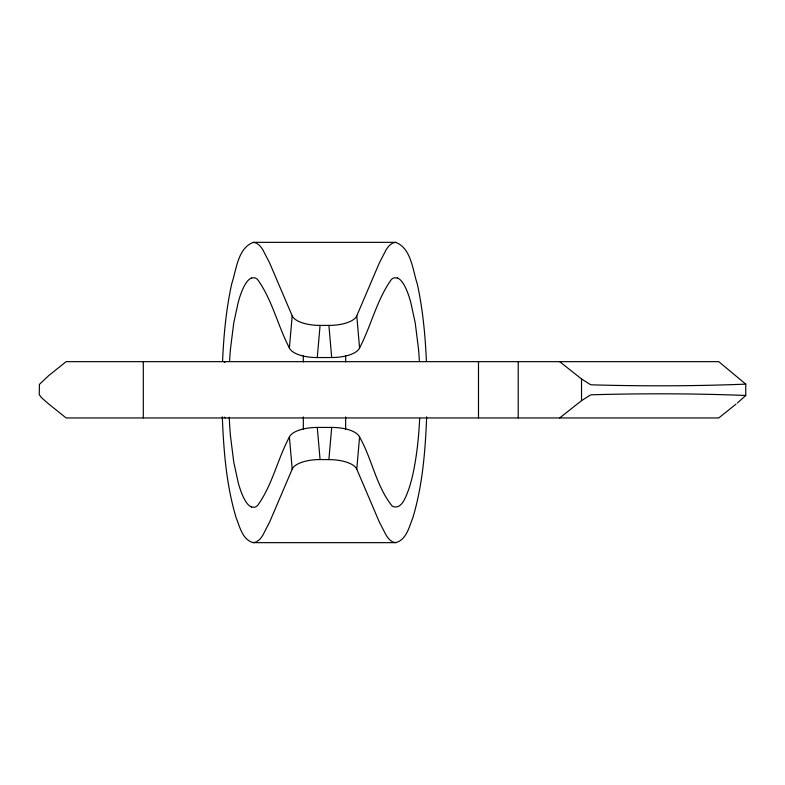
<?xml version="1.0" encoding="UTF-8"?>
<svg xmlns="http://www.w3.org/2000/svg" width="785" height="785" viewBox="0 0 785 785"><rect width="100%" height="100%" fill="white"/><g stroke="black" fill="none" stroke-linecap="round" stroke-linejoin="round"><path stroke-width="1.18" d="M737.37 403.019L745.75 395.483L745.75 384.13L718.736 361.659L66.136 361.659L49.406 375.044A17.447 1.796 -37.6 0 0 48.778 375.564L39.407 384.414L39.25 394.688L41.566 397.75L48.778 404.049A17.447 1.796 37.6 0 0 49.406 404.569L66.136 417.954L718.736 417.954L735.967 404.167M426.667 416.845C425.293 450.698 422.664 484.953 412.9 517.551C409.25 526.627 406.483 539.982 395.64 542.651L253.329 542.651C242.487 539.982 239.719 526.627 236.079 517.551C226.306 484.953 223.676 450.698 222.302 416.845M222.557 361.434C223.715 335.362 226.139 309.251 231.742 283.719C236.442 269.834 237.629 248.256 253.329 242.349L395.64 242.349C411.35 248.256 412.527 269.834 417.237 283.719C422.83 309.251 425.254 335.362 426.422 361.434M397.387 277.939L394.374 277.772A131.193 24.845 90 0 0 391.391 279.489C376.702 299.958 371.197 325.746 359.569 347.971A28.28 11.579 -0.1 0 1 331.692 357.528L317.277 357.558A28.28 11.628 0 0 1 289.371 347.971L292.197 315.835L269.608 262.906L262.739 249.61A192.197 36.395 90 0 0 258.971 244.94L256.253 243.036L253.329 242.349M317.277 357.558L320.074 325.412A28.28 11.579 0.1 0 1 292.187 315.835M395.64 542.651L392.716 541.964L389.998 540.051A192.011 36.355 90 0 1 386.23 535.37L379.361 522.094L356.773 469.165A28.28 11.579 0.1 0 0 328.895 459.617L331.692 427.442L317.277 427.442A28.28 11.579 -0.1 0 0 289.39 437.029C277.547 459.127 272.366 485.101 257.578 505.511A131.193 24.845 -90 0 1 254.605 507.228L251.592 507.061M356.773 469.165L359.569 437.029A28.28 11.628 0 0 0 331.692 427.423M230.496 348.795L233.763 322.831L238.297 301.96A142.595 27.004 -90 0 1 251.592 278.027M359.569 347.971L356.773 315.835L379.361 262.906L386.23 249.61A192.197 36.395 90 0 1 389.998 244.94L392.716 243.036L395.64 242.349M289.4 437.029L292.197 469.165L269.608 522.094L262.739 535.39A192.011 36.355 90 0 1 258.971 540.06L256.253 541.964L253.329 542.651M225.305 361.659L224.304 362.454M559.676 417.954L581.528 400.664L589.751 395.434A27.2 2.806 -37.6 0 1 591.105 394.796C642.601 393.344 694.313 393.442 745.75 395.483M745.75 384.13C694.313 386.191 642.601 386.279 591.115 384.817A26.484 2.738 37.6 0 1 589.437 384.012L581.528 378.949L559.676 361.659M251.592 277.939L254.605 277.772A131.193 24.845 -90 0 1 257.578 279.489C272.297 299.939 277.753 325.755 289.4 347.971M320.074 325.412L328.895 325.412A28.28 11.628 0 0 0 356.802 315.835M292.167 469.165A28.28 11.628 0 0 1 320.074 459.559L328.895 459.588M224.304 417.159L225.305 417.954M359.569 437.029C372.159 459.039 376.192 486.474 392.372 506.296C401.94 510.24 405.943 496.257 408.661 489.565C413.155 476.073 415.491 461.982 417.257 447.911A101.599 19.242 -90 0 0 419.671 418.317M418.474 348.795L415.206 322.831L410.673 301.96A142.595 27.004 -90 0 0 397.387 278.027M230.496 436.195L233.763 462.169L238.297 483.04A142.595 27.004 -90 0 0 251.592 506.973M328.895 325.412L331.692 357.558M317.277 427.442L320.074 459.588M581.528 378.949L581.528 400.664M518.228 361.659L518.228 417.954M478.497 361.659L478.497 417.954M345.645 355.811L345.645 361.924M345.645 416.953L345.645 429.179M303.324 355.811L303.324 361.924M303.324 416.953L303.324 429.179M143.302 361.659L143.302 417.954M229.622 360.55A103.345 19.566 -90 0 1 230.476 348.756M418.493 348.756A103.345 19.566 90 0 1 419.347 360.55M230.476 436.244A103.345 19.566 -90 0 1 229.249 417.257"/></g></svg>
